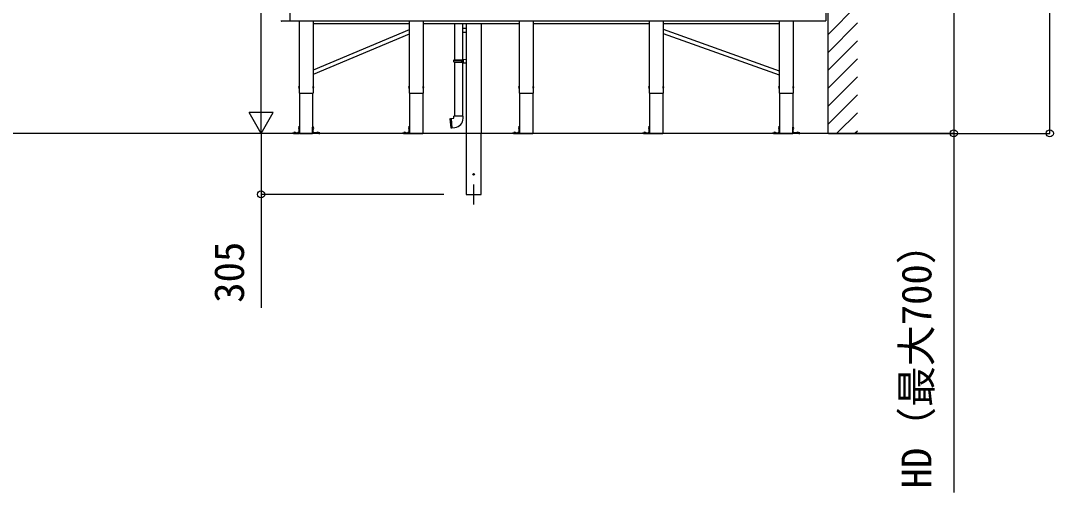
# Model space of a CAD drawing. Units: millimetres, scale not verified. Extents: x -10500 to 10500, y -15600 to 15524.
# Drawn here: x 2268 to 7431, y 6270 to 8628 of the extents above; entities that cross this region are included whole.
import ezdxf
from ezdxf.enums import TextEntityAlignment as Align

# ---------------------------------------------------------------- set-up
doc = ezdxf.new("R2010")
doc.units = ezdxf.units.MM
doc.header["$LTSCALE"] = 80
for name, color, linetype in [('0-3_YKK_12', 2, 'Continuous'), ('0-4_YKK_A1', 4, 'Continuous'), ('0-5_YKK_D', 6, 'Continuous')]:
    doc.layers.add(name, color=color, linetype=linetype)
doc.styles.add('ＭＳ ゴシック', font='')
doc.styles.get('ＭＳ ゴシック').set_extended_font_data('MS Gothic')

msp = doc.modelspace()

# ---------------------------------------------------------------- linework, layer by layer
at = {"layer": '0-3_YKK_12'}
msp.add_line((4533, 7809.5), (4533, 7709.5), dxfattribs=at)
at = {"layer": '0-4_YKK_A1'}
for p, q in [((6303, 11879.96), (6303, 8064.39)), ((6303, 8557.38), (6452, 8706.38)), ((3570.79, 8627.62), (3570.89, 8627.53)), ((3573.11, 8625.3), (3570.89, 8627.53)), ((3573.11, 8625.3), (3573.21, 8625.21)), ((3612.5, 8624.92), (3573.91, 8624.92)), ((3613.5, 8627.42), (6293, 8627.42)), ((3660.42, 8627.42), (3660.42, 8264.42)), ((3660.5, 8627.42), (3660.5, 8264.42)), ((3660.5, 8627.42), (3660.5, 8264.42)), ((5480.5, 8627.42), (5480.5, 8590.01)), ((6130.5, 8627.42), (6130.5, 8264.42)), ((6130.58, 8627.42), (6130.58, 8264.42)), ((4210.42, 8612.42), (3730.58, 8612.42)), ((4210.42, 8582.47), (3730.58, 8380.07)), ((4495.5, 8612.42), (4280.58, 8612.42)), ((4436.5, 8612.39), (4436.5, 8431.69)), ((4478.5, 8149.5), (4478.5, 8612.39)), ((4478.5, 8589.5), (4495.5, 8589.5)), ((4760.42, 8612.42), (4495.5, 8612.39)), ((4495.5, 8612.39), (4495.5, 8064.5)), ((4570.5, 8612.39), (4570.5, 8064.5)), ((5410.42, 8612.42), (4830.58, 8612.42)), ((6060.42, 8612.42), (5480.58, 8612.42)), ((5480.58, 8584.51), (6060.42, 8377.55)), ((6303, 8467.58), (6452, 8616.58)), ((4210.42, 8560.76), (3730.58, 8358.36)), ((4478.5, 8569.5), (4495.5, 8569.5)), ((5480.5, 8568.26), (5480.5, 8264.42)), ((5480.58, 8563.28), (6060.42, 8356.32)), ((6303, 8377.78), (6452, 8526.78)), ((4434.5, 8429.69), (4435.5, 8431.69)), ((4434.5, 8429.69), (4478.5, 8429.69)), ((4434.5, 8421.69), (4434.5, 8429.69)), ((4434.5, 8421.69), (4478.5, 8421.69)), ((4434.5, 8421.69), (4435.5, 8419.69)), ((4435.5, 8431.69), (4480.5, 8431.69)), ((4435.5, 8419.69), (4480.5, 8419.69)), ((4436.5, 8419.69), (4436.5, 8149.5)), ((4474.02, 8421.69), (4473.59, 8419.69)), ((4478.5, 8434.19), (4495.5, 8434.69)), ((4478.5, 8434.19), (4478.5, 8432.19)), ((4478.5, 8431.69), (4478.5, 8419.69)), ((4478.5, 8419.19), (4480.5, 8419.19)), ((4478.5, 8419.19), (4478.5, 8417.19)), ((4478.5, 8417.19), (4495.5, 8416.69)), ((6303, 8287.97), (6452, 8436.97)), ((6303, 8198.17), (6452, 8347.17)), ((3660, 8298.42), (3659.2, 8298.27)), ((3660, 8290.42), (3659.2, 8290.56)), ((3660, 8298.42), (3660, 8290.42)), ((3660, 8298.42), (3660.5, 8298.33)), ((3660, 8290.42), (3660.5, 8290.5)), ((3660.42, 8264.42), (3730.58, 8264.42)), ((3660.5, 8298.33), (3660.5, 8290.5)), ((3662.85, 8264.42), (3662.85, 8064.42)), ((3728.15, 8264.42), (3728.15, 8064.42)), ((3731, 8298.42), (3730.5, 8298.33)), ((3730.5, 8290.5), (3730.5, 8298.33)), ((3731, 8290.42), (3730.5, 8290.5)), ((3731, 8298.42), (3731.8, 8298.27)), ((3731, 8290.42), (3731, 8298.42)), ((3731, 8290.42), (3731.8, 8290.56)), ((4210, 8298.42), (4209.2, 8298.27)), ((4210, 8290.42), (4209.2, 8290.56)), ((4210, 8298.42), (4210, 8290.42)), ((4210, 8298.42), (4210.5, 8298.33)), ((4210, 8290.42), (4210.5, 8290.5)), ((4210.42, 8264.42), (4280.58, 8264.42)), ((4210.5, 8298.33), (4210.5, 8290.5)), ((4212.85, 8264.42), (4212.85, 8064.42)), ((4278.15, 8264.42), (4278.15, 8064.42)), ((4281, 8298.42), (4280.5, 8298.33)), ((4280.5, 8290.5), (4280.5, 8298.33)), ((4281, 8290.42), (4280.5, 8290.5)), ((4281, 8298.42), (4281.8, 8298.27)), ((4281, 8290.42), (4281, 8298.42)), ((4281, 8290.42), (4281.8, 8290.56)), ((4760, 8298.42), (4759.2, 8298.27)), ((4760, 8290.42), (4759.2, 8290.56)), ((4760, 8298.42), (4760, 8290.42)), ((4760, 8298.42), (4760.5, 8298.33)), ((4760, 8290.42), (4760.5, 8290.5)), ((4760.42, 8264.42), (4830.58, 8264.42)), ((4760.5, 8298.33), (4760.5, 8290.5)), ((4762.85, 8264.42), (4762.85, 8064.42)), ((4828.15, 8264.42), (4828.15, 8064.42)), ((4831, 8298.42), (4830.5, 8298.33)), ((4830.5, 8290.5), (4830.5, 8298.33)), ((4831, 8290.42), (4830.5, 8290.5)), ((4831, 8298.42), (4831.8, 8298.27)), ((4831, 8290.42), (4831, 8298.42)), ((4831, 8290.42), (4831.8, 8290.56)), ((5410, 8298.42), (5409.2, 8298.27)), ((5410, 8290.42), (5409.2, 8290.56)), ((5410, 8298.42), (5410, 8290.42)), ((5410, 8298.42), (5410.5, 8298.33)), ((5410, 8290.42), (5410.5, 8290.5)), ((5410.42, 8264.42), (5480.58, 8264.42)), ((5410.5, 8298.33), (5410.5, 8290.5)), ((5412.85, 8264.42), (5412.85, 8064.42)), ((5478.15, 8264.42), (5478.15, 8064.42)), ((5481, 8298.42), (5480.5, 8298.33)), ((5480.5, 8290.5), (5480.5, 8298.33)), ((5481, 8290.42), (5480.5, 8290.5)), ((5481, 8298.42), (5481.8, 8298.27)), ((5481, 8290.42), (5481, 8298.42)), ((5481, 8290.42), (5481.8, 8290.56)), ((6060, 8298.42), (6059.2, 8298.27)), ((6060, 8290.42), (6059.2, 8290.56)), ((6060, 8298.42), (6060, 8290.42)), ((6060, 8298.42), (6060.5, 8298.33)), ((6060, 8290.42), (6060.5, 8290.5)), ((6060.42, 8264.42), (6130.58, 8264.42)), ((6060.5, 8298.52), (6060.5, 8264.42)), ((6060.5, 8298.33), (6060.5, 8290.5)), ((6062.85, 8264.42), (6062.85, 8064.42)), ((6128.15, 8264.42), (6128.15, 8064.42)), ((6131, 8298.42), (6130.5, 8298.33)), ((6130.5, 8290.5), (6130.5, 8298.33)), ((6131, 8290.42), (6130.5, 8290.5)), ((6131, 8298.42), (6131.8, 8298.27)), ((6131, 8290.42), (6131, 8298.42)), ((6131, 8290.42), (6131.8, 8290.56)), ((6303, 8108.37), (6452, 8257.37)), ((6348.93, 8064.5), (6452, 8167.57)), ((4414.58, 8137.76), (4418.89, 8138.13)), ((4414.58, 8137.76), (4418.59, 8091.93)), ((4419.07, 8138.05), (4423.06, 8092.42)), ((4420.06, 8138.14), (4424.06, 8092.51)), ((4420.23, 8138.25), (4434.5, 8139.5)), ((4434.5, 8139.5), (4434.5, 8149.5)), ((4480.5, 8139.5), (4480.5, 8149.5)), ((6581.76, 8064.39), (-9446.45, 8064.5)), ((3631.26, 8064.42), (3626.85, 8064.42)), ((3631.26, 8066.92), (3632.68, 8066.92)), ((3632.68, 8064.42), (3631.26, 8064.42)), ((3632.68, 8066.92), (3643.98, 8066.92)), ((3632.68, 8064.42), (3643.98, 8064.42)), ((3633.85, 8067.84), (3633.85, 8067.42)), ((3633.85, 8067.42), (3641.85, 8067.42)), ((3634.35, 8066.92), (3641.35, 8066.92)), ((3641.85, 8067.84), (3641.85, 8067.42)), ((3643.98, 8064.42), (3643.98, 8066.92)), ((3645.72, 8066.92), (3643.98, 8066.92)), ((3643.98, 8064.42), (3645.72, 8064.42)), ((3645.72, 8064.42), (3659.85, 8064.42)), ((3660.35, 8072.52), (3654.74, 8066.92)), ((3659.85, 8093.42), (3659.05, 8093.27)), ((3659.85, 8085.42), (3659.05, 8085.56)), ((3659.85, 8093.42), (3659.85, 8085.42)), ((3659.85, 8093.42), (3660.35, 8093.33)), ((3659.85, 8085.42), (3660.35, 8085.5)), ((3660.35, 8100.42), (3662.85, 8100.42)), ((3660.35, 8096), (3660.35, 8100.42)), ((3660.35, 8094.59), (3660.35, 8096)), ((3660.35, 8067.42), (3660.35, 8094.59)), ((3660.35, 8093.33), (3660.35, 8085.5)), ((3662.85, 8100.42), (3662.85, 8096)), ((3662.85, 8096), (3662.85, 8094.59)), ((3662.85, 8067.42), (3662.85, 8094.59)), ((3662.85, 8064.42), (3728.15, 8064.42)), ((3730.65, 8100.42), (3728.15, 8100.42)), ((3728.15, 8100.42), (3728.15, 8096)), ((3728.15, 8096), (3728.15, 8094.59)), ((3728.15, 8067.42), (3728.15, 8094.59)), ((3730.65, 8096), (3730.65, 8100.42)), ((3730.65, 8094.59), (3730.65, 8096)), ((3730.65, 8067.42), (3730.65, 8094.59)), ((3731.15, 8093.42), (3730.65, 8093.33)), ((3730.65, 8085.5), (3730.65, 8093.33)), ((3731.15, 8085.42), (3730.65, 8085.5)), ((3730.65, 8072.52), (3736.26, 8066.92)), ((3731.15, 8093.42), (3731.95, 8093.27)), ((3731.15, 8085.42), (3731.15, 8093.42)), ((3731.15, 8085.42), (3731.95, 8085.56)), ((3745.28, 8064.42), (3731.15, 8064.42)), ((3745.28, 8066.92), (3747.02, 8066.92)), ((3747.02, 8064.42), (3745.28, 8064.42)), ((3747.02, 8064.42), (3747.02, 8066.92)), ((3758.32, 8066.92), (3747.02, 8066.92)), ((3758.32, 8064.42), (3747.02, 8064.42)), ((3749.15, 8067.84), (3749.15, 8067.42)), ((3749.15, 8067.42), (3757.15, 8067.42)), ((3749.65, 8066.92), (3756.65, 8066.92)), ((3757.15, 8067.84), (3757.15, 8067.42)), ((3759.74, 8066.92), (3758.32, 8066.92)), ((3758.32, 8064.42), (3759.74, 8064.42)), ((3759.74, 8064.42), (3764.15, 8064.42)), ((4181.26, 8064.42), (4176.85, 8064.42)), ((4181.26, 8066.92), (4182.68, 8066.92)), ((4182.68, 8064.42), (4181.26, 8064.42)), ((4182.68, 8066.92), (4193.98, 8066.92)), ((4182.68, 8064.42), (4193.98, 8064.42)), ((4183.85, 8067.84), (4183.85, 8067.42)), ((4183.85, 8067.42), (4191.85, 8067.42)), ((4184.35, 8066.92), (4191.35, 8066.92)), ((4191.85, 8067.84), (4191.85, 8067.42)), ((4193.98, 8064.42), (4193.98, 8066.92)), ((4195.72, 8066.92), (4193.98, 8066.92)), ((4193.98, 8064.42), (4195.72, 8064.42)), ((4195.72, 8064.42), (4209.85, 8064.42)), ((4210.35, 8072.52), (4204.74, 8066.92)), ((4209.85, 8093.42), (4209.05, 8093.27)), ((4209.85, 8085.42), (4209.05, 8085.56)), ((4209.85, 8093.42), (4209.85, 8085.42)), ((4209.85, 8093.42), (4210.35, 8093.33)), ((4209.85, 8085.42), (4210.35, 8085.5)), ((4210.35, 8100.42), (4212.85, 8100.42)), ((4210.35, 8096), (4210.35, 8100.42)), ((4210.35, 8094.59), (4210.35, 8096)), ((4210.35, 8067.42), (4210.35, 8094.59)), ((4210.35, 8093.33), (4210.35, 8085.5)), ((4212.85, 8100.42), (4212.85, 8096)), ((4212.85, 8096), (4212.85, 8094.59)), ((4212.85, 8067.42), (4212.85, 8094.59)), ((4212.85, 8064.42), (4278.15, 8064.42)), ((4418.59, 8091.93), (4422.9, 8092.31)), ((4424.23, 8092.43), (4438.51, 8093.68)), ((4495.5, 8064.5), (4495.5, 7759.5)), ((4570.5, 7759.5), (4570.5, 8064.5)), ((4731.26, 8064.42), (4726.85, 8064.42)), ((4731.26, 8066.92), (4732.68, 8066.92)), ((4732.68, 8064.42), (4731.26, 8064.42)), ((4732.68, 8066.92), (4743.98, 8066.92)), ((4732.68, 8064.42), (4743.98, 8064.42)), ((4733.85, 8067.84), (4733.85, 8067.42)), ((4733.85, 8067.42), (4741.85, 8067.42)), ((4734.35, 8066.92), (4741.35, 8066.92)), ((4741.85, 8067.84), (4741.85, 8067.42)), ((4743.98, 8064.42), (4743.98, 8066.92)), ((4745.72, 8066.92), (4743.98, 8066.92)), ((4743.98, 8064.42), (4745.72, 8064.42)), ((4745.72, 8064.42), (4759.85, 8064.42)), ((4760.35, 8072.52), (4754.74, 8066.92)), ((4759.85, 8093.42), (4759.05, 8093.27)), ((4759.85, 8085.42), (4759.05, 8085.56)), ((4759.85, 8093.42), (4759.85, 8085.42)), ((4759.85, 8093.42), (4760.35, 8093.33)), ((4759.85, 8085.42), (4760.35, 8085.5)), ((4760.35, 8100.42), (4762.85, 8100.42)), ((4760.35, 8096), (4760.35, 8100.42)), ((4760.35, 8094.59), (4760.35, 8096)), ((4760.35, 8067.42), (4760.35, 8094.59)), ((4760.35, 8093.33), (4760.35, 8085.5)), ((4762.85, 8100.42), (4762.85, 8096)), ((4762.85, 8096), (4762.85, 8094.59)), ((4762.85, 8067.42), (4762.85, 8094.59)), ((4762.85, 8064.42), (4828.15, 8064.42)), ((5381.26, 8064.42), (5376.85, 8064.42)), ((5381.26, 8066.92), (5382.68, 8066.92)), ((5382.68, 8064.42), (5381.26, 8064.42)), ((5382.68, 8066.92), (5393.98, 8066.92)), ((5382.68, 8064.42), (5393.98, 8064.42)), ((5383.85, 8067.84), (5383.85, 8067.42)), ((5383.85, 8067.42), (5391.85, 8067.42)), ((5384.35, 8066.92), (5391.35, 8066.92)), ((5391.85, 8067.84), (5391.85, 8067.42)), ((5393.98, 8064.42), (5393.98, 8066.92)), ((5395.72, 8066.92), (5393.98, 8066.92)), ((5393.98, 8064.42), (5395.72, 8064.42)), ((5395.72, 8064.42), (5409.85, 8064.42)), ((5410.35, 8072.52), (5404.74, 8066.92)), ((5409.85, 8093.42), (5409.05, 8093.27)), ((5409.85, 8085.42), (5409.05, 8085.56)), ((5409.85, 8093.42), (5409.85, 8085.42)), ((5409.85, 8093.42), (5410.35, 8093.33)), ((5409.85, 8085.42), (5410.35, 8085.5)), ((5410.35, 8100.42), (5412.85, 8100.42)), ((5410.35, 8096), (5410.35, 8100.42)), ((5410.35, 8094.59), (5410.35, 8096)), ((5410.35, 8067.42), (5410.35, 8094.59)), ((5410.35, 8093.33), (5410.35, 8085.5)), ((5412.85, 8100.42), (5412.85, 8096)), ((5412.85, 8096), (5412.85, 8094.59)), ((5412.85, 8067.42), (5412.85, 8094.59)), ((5412.85, 8064.42), (5478.15, 8064.42)), ((6031.26, 8064.42), (6026.85, 8064.42)), ((6031.26, 8066.92), (6032.68, 8066.92)), ((6032.68, 8064.42), (6031.26, 8064.42)), ((6032.68, 8066.92), (6043.98, 8066.92)), ((6032.68, 8064.42), (6043.98, 8064.42)), ((6033.85, 8067.84), (6033.85, 8067.42)), ((6033.85, 8067.42), (6041.85, 8067.42)), ((6034.35, 8066.92), (6041.35, 8066.92)), ((6041.85, 8067.84), (6041.85, 8067.42)), ((6043.98, 8064.42), (6043.98, 8066.92)), ((6045.72, 8066.92), (6043.98, 8066.92)), ((6043.98, 8064.42), (6045.72, 8064.42)), ((6045.72, 8064.42), (6059.85, 8064.42)), ((6060.35, 8072.52), (6054.74, 8066.92)), ((6059.85, 8093.42), (6059.05, 8093.27)), ((6059.85, 8085.42), (6059.05, 8085.56)), ((6059.85, 8093.42), (6059.85, 8085.42)), ((6059.85, 8093.42), (6060.35, 8093.33)), ((6059.85, 8085.42), (6060.35, 8085.5)), ((6060.35, 8100.42), (6062.85, 8100.42)), ((6060.35, 8096), (6060.35, 8100.42)), ((6060.35, 8094.59), (6060.35, 8096)), ((6060.35, 8067.42), (6060.35, 8094.59)), ((6060.35, 8093.33), (6060.35, 8085.5)), ((6062.85, 8100.42), (6062.85, 8096)), ((6062.85, 8096), (6062.85, 8094.59)), ((6062.85, 8067.42), (6062.85, 8094.59)), ((6062.85, 8064.42), (6128.15, 8064.42)), ((6130.65, 8100.42), (6128.15, 8100.42)), ((6128.15, 8100.42), (6128.15, 8096)), ((6128.15, 8096), (6128.15, 8094.59)), ((6128.15, 8067.42), (6128.15, 8094.59)), ((6130.65, 8096), (6130.65, 8100.42)), ((6130.65, 8094.59), (6130.65, 8096)), ((6130.65, 8067.42), (6130.65, 8094.59)), ((6131.15, 8093.42), (6130.65, 8093.33)), ((6130.65, 8085.5), (6130.65, 8093.33)), ((6131.15, 8085.42), (6130.65, 8085.5)), ((6130.65, 8072.52), (6136.26, 8066.92)), ((6131.15, 8093.42), (6131.95, 8093.27)), ((6131.15, 8085.42), (6131.15, 8093.42)), ((6131.15, 8085.42), (6131.95, 8085.56)), ((6145.28, 8064.42), (6131.15, 8064.42)), ((6145.28, 8066.92), (6147.02, 8066.92)), ((6147.02, 8064.42), (6145.28, 8064.42)), ((6147.02, 8064.42), (6147.02, 8066.92)), ((6158.32, 8066.92), (6147.02, 8066.92)), ((6158.32, 8064.42), (6147.02, 8064.42)), ((6149.15, 8067.84), (6149.15, 8067.42)), ((6149.15, 8067.42), (6157.15, 8067.42)), ((6149.65, 8066.92), (6156.65, 8066.92)), ((6157.15, 8067.84), (6157.15, 8067.42)), ((6159.74, 8066.92), (6158.32, 8066.92)), ((6158.32, 8064.42), (6159.74, 8064.42)), ((6159.74, 8064.42), (6164.15, 8064.42)), ((6438.74, 8064.5), (6452, 8077.76)), ((4495.5, 7759.5), (4570.5, 7759.5))]:
    msp.add_line(p, q, dxfattribs=at)
for points in [[(3613.5, 8769.42), (6293, 8769.42), (6293, 8627.42)], [(3613.5, 8768.5), (3613.5, 8628.33), (3613.5, 8625.92)], [(3730.5, 8627.42), (3730.5, 8320.28), (3730.5, 8298.52), (3730.5, 8264.42)], [(3730.58, 8627.42), (3730.58, 8320.31), (3730.58, 8298.56), (3730.58, 8264.42)], [(4210.42, 8627.42), (4210.42, 8589.98), (4210.42, 8568.22), (4210.42, 8264.42)], [(4210.5, 8627.42), (4210.5, 8590.01), (4210.5, 8568.25), (4210.5, 8264.42)], [(4280.5, 8627.42), (4280.5, 8590.01), (4280.5, 8568.26), (4280.5, 8264.42)], [(4280.58, 8627.42), (4280.58, 8589.98), (4280.58, 8568.22), (4280.58, 8264.42)], [(4760.42, 8627.42), (4760.42, 8589.98), (4760.42, 8568.22), (4760.42, 8264.42)], [(4760.5, 8627.42), (4760.5, 8590.01), (4760.5, 8568.25), (4760.5, 8264.42)], [(4830.5, 8627.42), (4830.5, 8590.01), (4830.5, 8568.26), (4830.5, 8264.42)], [(4830.58, 8627.42), (4830.58, 8589.98), (4830.58, 8568.22), (4830.58, 8264.42)], [(5410.42, 8627.42), (5410.42, 8589.98), (5410.42, 8568.22), (5410.42, 8264.42)], [(5410.5, 8627.42), (5410.5, 8590.01), (5410.5, 8568.25), (5410.5, 8264.42)], [(5480.58, 8627.42), (5480.58, 8589.98), (5480.58, 8568.22), (5480.58, 8264.42)], [(6060.42, 8627.42), (6060.42, 8320.31), (6060.42, 8298.56), (6060.42, 8264.42)], [(6060.5, 8627.42), (6060.5, 8320.28), (6060.5, 8298.52), (6060.5, 8264.42)], [(4474.02, 8421.69), (4474.02, 8429.69), (4473.59, 8431.69)], [(4478.5, 8432.19), (4480.5, 8432.19), (4480.5, 8419.19)], [(4480.5, 8149.5), (4457.5, 8149.5), (4434.5, 8149.5)], [(3626.85, 8064.42), (3626.85, 8066.92), (3631.26, 8066.92)], [(3645.72, 8064.42), (3645.72, 8066.92), (3659.85, 8066.92)], [(3745.28, 8064.42), (3745.28, 8066.92), (3731.15, 8066.92)], [(3764.15, 8064.42), (3764.15, 8066.92), (3759.74, 8066.92)], [(4176.85, 8064.42), (4176.85, 8066.92), (4181.26, 8066.92)], [(4195.72, 8064.42), (4195.72, 8066.92), (4209.85, 8066.92)], [(4726.85, 8064.42), (4726.85, 8066.92), (4731.26, 8066.92)], [(4745.72, 8064.42), (4745.72, 8066.92), (4759.85, 8066.92)], [(5376.85, 8064.42), (5376.85, 8066.92), (5381.26, 8066.92)], [(5395.72, 8064.42), (5395.72, 8066.92), (5409.85, 8066.92)], [(6026.85, 8064.42), (6026.85, 8066.92), (6031.26, 8066.92)], [(6045.72, 8064.42), (6045.72, 8066.92), (6059.85, 8066.92)], [(6145.28, 8064.42), (6145.28, 8066.92), (6131.15, 8066.92)], [(6164.15, 8064.42), (6164.15, 8066.92), (6159.74, 8066.92)]]:
    msp.add_lwpolyline(points, dxfattribs=at)
msp.add_circle((4533, 7859.5), 4.5, dxfattribs=at)
for centre, radius, start, end in [((3573.91, 8625.92), 1, 225, 270), ((3612.5, 8625.92), 1, 270, 0), ((3664.1, 8294.42), 6.5, 147.94412, 212.05588), ((3659.35, 8297.39), 0.9, 100, 147.94412), ((3659.35, 8291.44), 0.9, 212.05588, 260), ((3731.65, 8297.39), 0.9, 32.05588, 80), ((3731.65, 8291.44), 0.9, 280, 327.94412), ((3726.9, 8294.42), 6.5, 327.94412, 32.05588), ((4214.1, 8294.42), 6.5, 147.94412, 212.05588), ((4209.35, 8297.39), 0.9, 100, 147.94412), ((4209.35, 8291.44), 0.9, 212.05588, 260), ((4281.65, 8297.39), 0.9, 32.05588, 80), ((4281.65, 8291.44), 0.9, 280, 327.94412), ((4276.9, 8294.42), 6.5, 327.94412, 32.05588), ((4764.1, 8294.42), 6.5, 147.94412, 212.05588), ((4759.35, 8297.39), 0.9, 100, 147.94412), ((4759.35, 8291.44), 0.9, 212.05588, 260), ((4831.65, 8297.39), 0.9, 32.05588, 80), ((4831.65, 8291.44), 0.9, 280, 327.94412), ((4826.9, 8294.42), 6.5, 327.94412, 32.05588), ((5414.1, 8294.42), 6.5, 147.94412, 212.05588), ((5409.35, 8297.39), 0.9, 100, 147.94412), ((5409.35, 8291.44), 0.9, 212.05588, 260), ((5481.65, 8297.39), 0.9, 32.05588, 80), ((5481.65, 8291.44), 0.9, 280, 327.94412), ((5476.9, 8294.42), 6.5, 327.94412, 32.05588), ((6064.1, 8294.42), 6.5, 147.94412, 212.05588), ((6059.35, 8297.39), 0.9, 100, 147.94412), ((6059.35, 8291.44), 0.9, 212.05588, 260), ((6131.65, 8297.39), 0.9, 32.05588, 80), ((6131.65, 8291.44), 0.9, 280, 327.94412), ((6126.9, 8294.42), 6.5, 327.94412, 32.05588), ((4418.91, 8137.93), 0.2, 21.60155, 95), ((4419.56, 8138.19), 0.5, 201.60155, 348.39845), ((4420.24, 8138.05), 0.2, 95, 168.39845), ((4434.5, 8139.5), 46, 275, 0), ((3634.85, 8067.84), 1, 126.03188, 180), ((3634.35, 8067.42), 0.5, 180, 270), ((3637.85, 8063.72), 6.1, 53.96812, 126.03188), ((3641.35, 8067.42), 0.5, 270, 0), ((3640.85, 8067.84), 1, 0, 53.96812), ((3663.95, 8089.42), 6.5, 147.94412, 212.05588), ((3659.2, 8092.39), 0.9, 100, 147.94412), ((3659.2, 8086.44), 0.9, 212.05588, 260), ((3659.85, 8067.42), 0.5, 270, 0), ((3659.85, 8067.42), 3, 270, 0), ((3731.15, 8067.42), 3, 180, 270), ((3731.15, 8067.42), 0.5, 180, 270), ((3731.8, 8092.39), 0.9, 32.05588, 80), ((3731.8, 8086.44), 0.9, 280, 327.94412), ((3727.05, 8089.42), 6.5, 327.94412, 32.05588), ((3750.15, 8067.84), 1, 126.03188, 180), ((3749.65, 8067.42), 0.5, 180, 270), ((3753.15, 8063.72), 6.1, 53.96812, 126.03188), ((3756.65, 8067.42), 0.5, 270, 0), ((3756.15, 8067.84), 1, 0, 53.96812), ((4184.85, 8067.84), 1, 126.03188, 180), ((4184.35, 8067.42), 0.5, 180, 270), ((4187.85, 8063.72), 6.1, 53.96812, 126.03188), ((4191.35, 8067.42), 0.5, 270, 0), ((4190.85, 8067.84), 1, 0, 53.96812), ((4213.95, 8089.42), 6.5, 147.94412, 212.05588), ((4209.2, 8092.39), 0.9, 100, 147.94412), ((4209.2, 8086.44), 0.9, 212.05588, 260), ((4209.85, 8067.42), 0.5, 270, 0), ((4209.85, 8067.42), 3, 270, 0), ((4422.88, 8092.51), 0.2, 275, 348.39845), ((4423.57, 8092.37), 0.5, 21.60155, 168.39845), ((4424.22, 8092.63), 0.2, 201.60155, 275), ((4734.85, 8067.84), 1, 126.03188, 180), ((4734.35, 8067.42), 0.5, 180, 270), ((4737.85, 8063.72), 6.1, 53.96812, 126.03188), ((4741.35, 8067.42), 0.5, 270, 0), ((4740.85, 8067.84), 1, 0, 53.96812), ((4763.95, 8089.42), 6.5, 147.94412, 212.05588), ((4759.2, 8092.39), 0.9, 100, 147.94412), ((4759.2, 8086.44), 0.9, 212.05588, 260), ((4759.85, 8067.42), 0.5, 270, 0), ((4759.85, 8067.42), 3, 270, 0), ((5384.85, 8067.84), 1, 126.03188, 180), ((5384.35, 8067.42), 0.5, 180, 270), ((5387.85, 8063.72), 6.1, 53.96812, 126.03188), ((5391.35, 8067.42), 0.5, 270, 0), ((5390.85, 8067.84), 1, 0, 53.96812), ((5413.95, 8089.42), 6.5, 147.94412, 212.05588), ((5409.2, 8092.39), 0.9, 100, 147.94412), ((5409.2, 8086.44), 0.9, 212.05588, 260), ((5409.85, 8067.42), 0.5, 270, 0), ((5409.85, 8067.42), 3, 270, 0), ((6034.85, 8067.84), 1, 126.03188, 180), ((6034.35, 8067.42), 0.5, 180, 270), ((6037.85, 8063.72), 6.1, 53.96812, 126.03188), ((6041.35, 8067.42), 0.5, 270, 0), ((6040.85, 8067.84), 1, 0, 53.96812), ((6063.95, 8089.42), 6.5, 147.94412, 212.05588), ((6059.2, 8092.39), 0.9, 100, 147.94412), ((6059.2, 8086.44), 0.9, 212.05588, 260), ((6059.85, 8067.42), 0.5, 270, 0), ((6059.85, 8067.42), 3, 270, 0), ((6131.15, 8067.42), 3, 180, 270), ((6131.15, 8067.42), 0.5, 180, 270), ((6131.8, 8092.39), 0.9, 32.05588, 80), ((6131.8, 8086.44), 0.9, 280, 327.94412), ((6127.05, 8089.42), 6.5, 327.94412, 32.05588), ((6150.15, 8067.84), 1, 126.03188, 180), ((6149.65, 8067.42), 0.5, 180, 270), ((6153.15, 8063.72), 6.1, 53.96812, 126.03188), ((6156.65, 8067.42), 0.5, 270, 0), ((6156.15, 8067.84), 1, 0, 53.96812)]:
    msp.add_arc(centre, radius, start, end, dxfattribs=at)
at = {"layer": '0-5_YKK_D'}
for p, q in [((7413.21, 8064.39), (7413.21, 11236.57)), ((3470, 8184.39), (3470, 10639.5)), ((3470, 8064.39), (3470, 8272.23)), ((3470, 8064.39), (3410, 8168.31)), ((3530, 8168.31), (3410, 8168.31)), ((3470, 8064.39), (3530, 8168.31)), ((6306.5, 8064.5), (6934.21, 8064.5)), ((6306.5, 8064.39), (7414.21, 8064.39)), ((4384.5, 7759.5), (3469, 7759.5))]:
    msp.add_line(p, q, dxfattribs=at)
for points in [[(6933.21, 8764.5), (6933.21, 8064.5), (6933.21, 6270.07)], [(3470, 8064.5), (3470, 7759.5), (3470, 7192.55)]]:
    msp.add_lwpolyline(points, dxfattribs=at)
for centre in [(6933.21, 8064.5), (7413.21, 8064.39), (3470, 7759.5)]:
    msp.add_circle(centre, 18, dxfattribs=at)

# ---------------------------------------------------------------- texts
at = {"layer": '0-5_YKK_D', "style": 'ＭＳ ゴシック'}
for s, p in [('305', (3430, 7217.48)), ('HD（最大700）', (6866.55, 6289.2))]:
    msp.add_text(s, height=149.6, rotation=90, dxfattribs=at).set_placement(p, align=Align.BOTTOM_LEFT)

doc.saveas('drawing.dxf')
